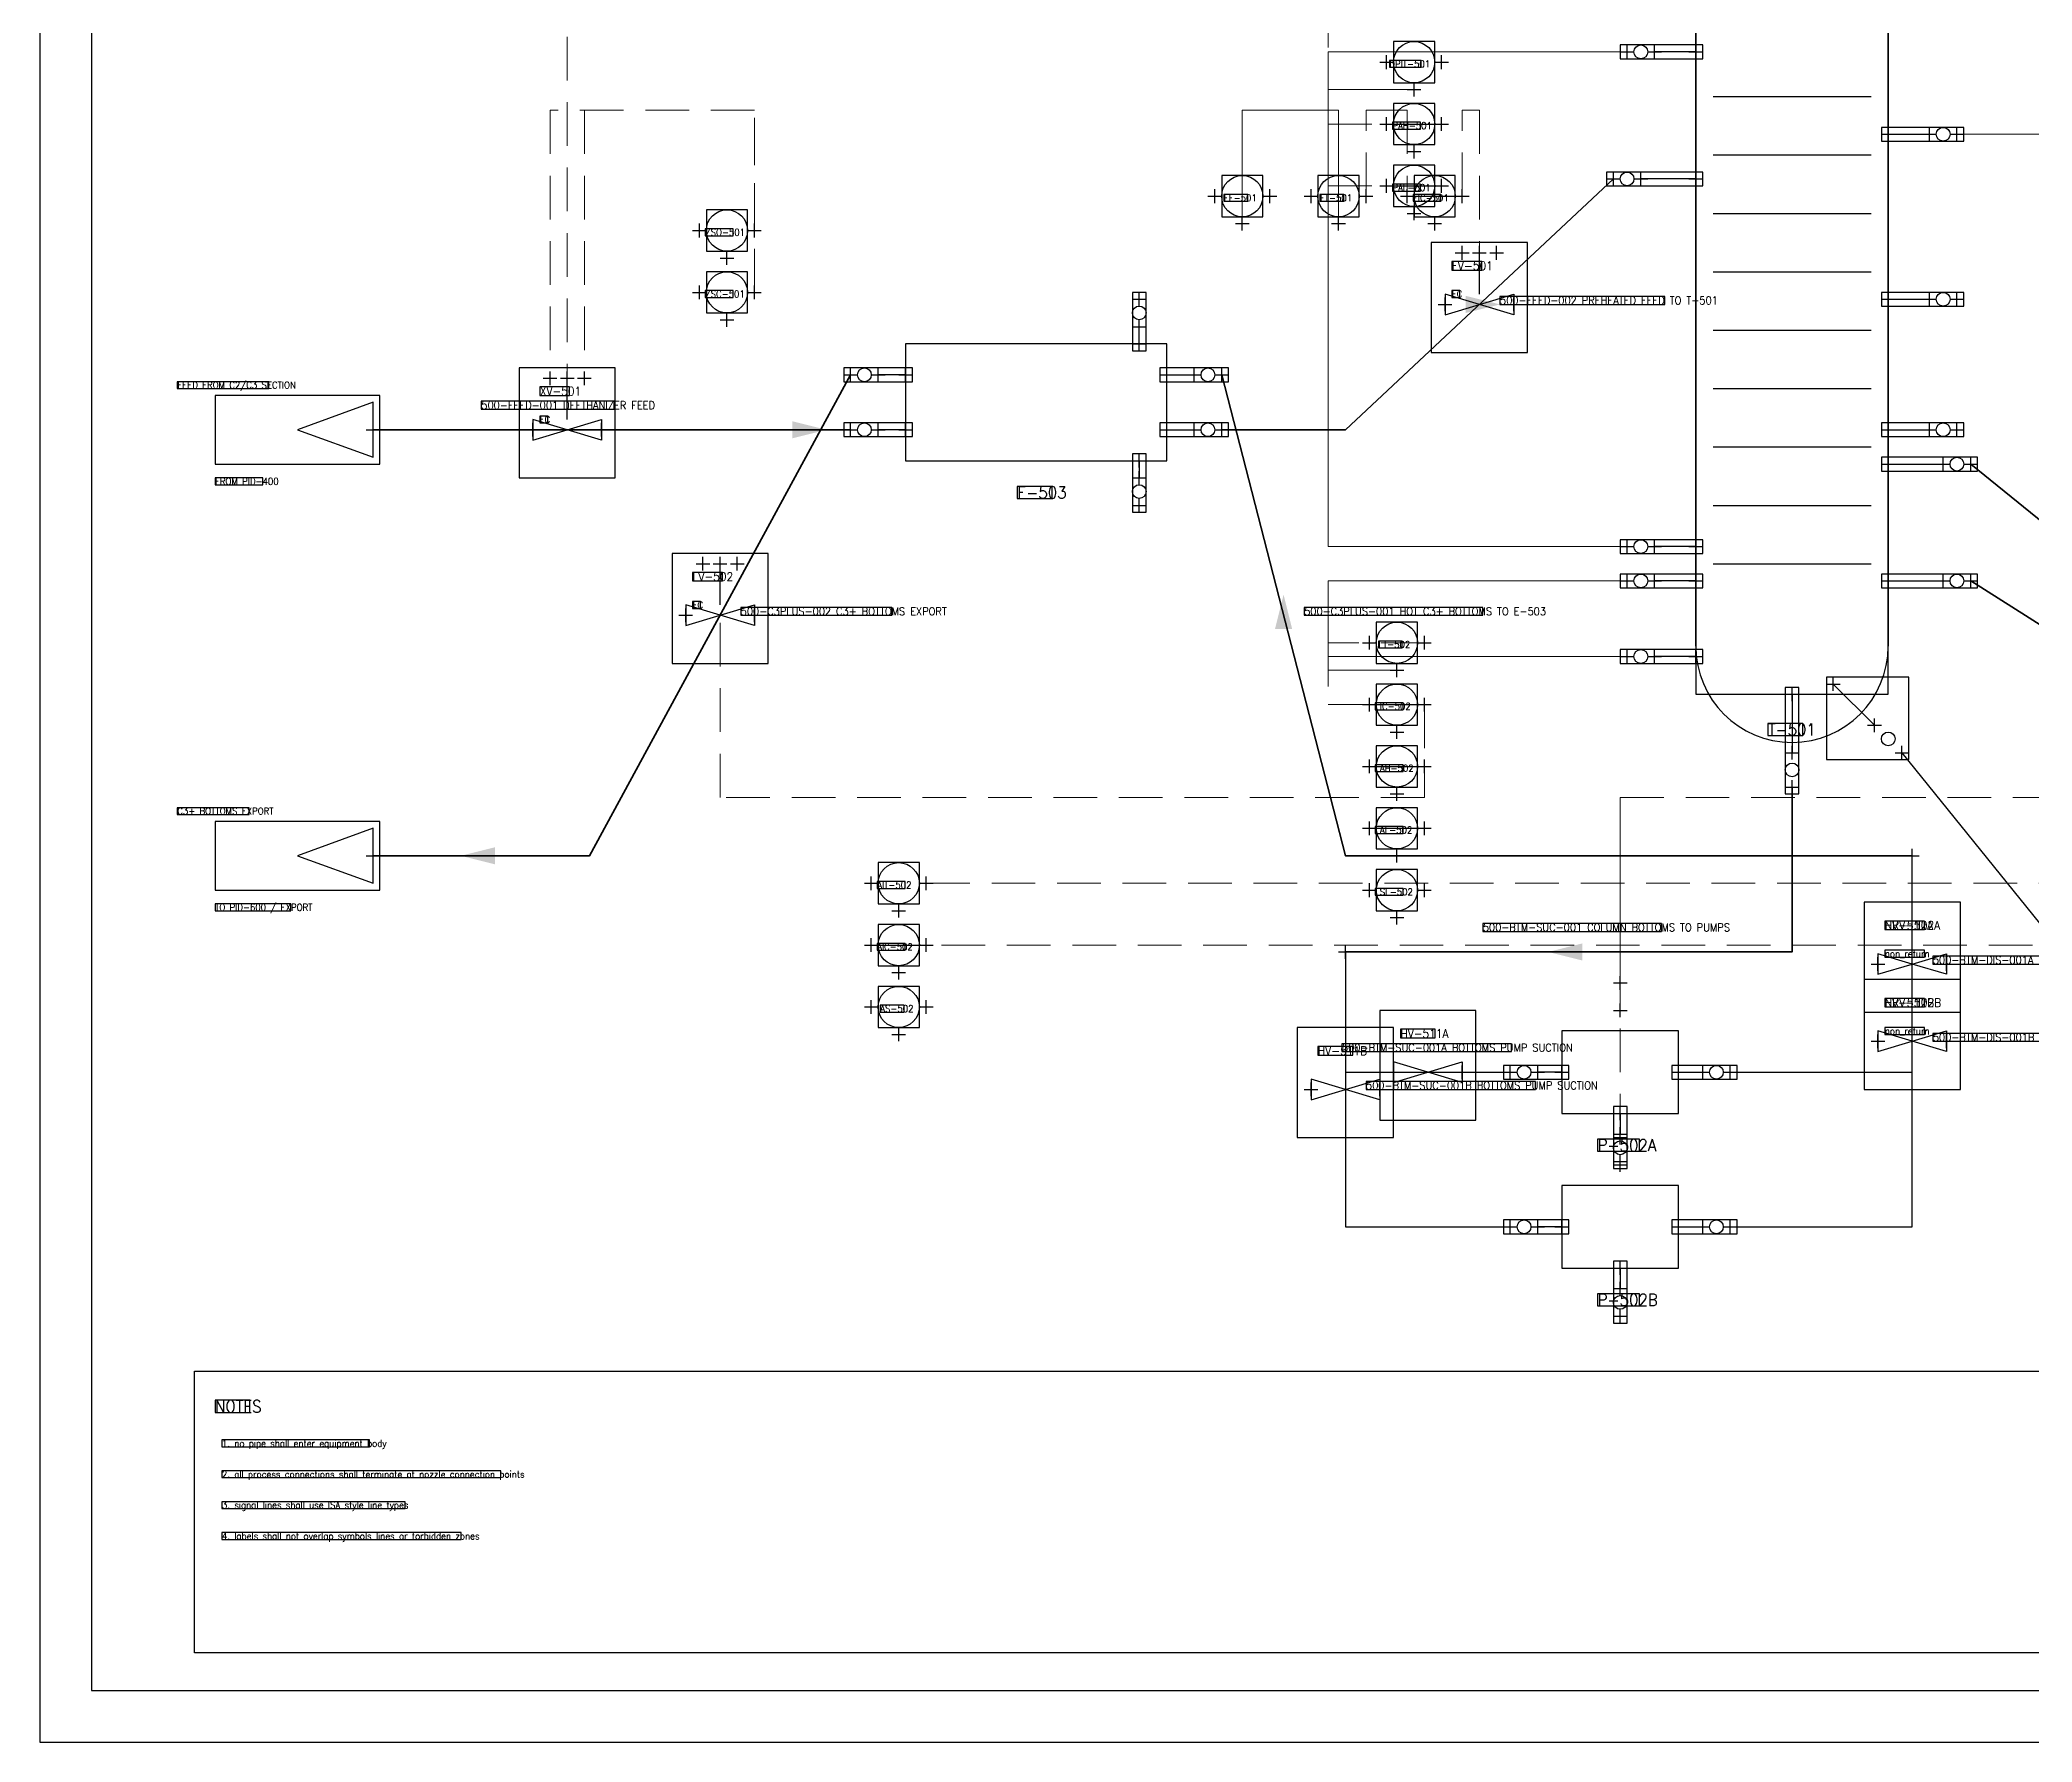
# Model space of a CAD drawing. Header units: metres. Extents: x 10 to 1179, y 10 to 831.
# Drawn here: x 10 to 590, y 10 to 506 of the extents above; entities that cross this region are included whole.
import ezdxf

# ---------------------------------------------------------------- set-up
doc = ezdxf.new("R2010")
doc.units = ezdxf.units.M
doc.linetypes.add('DASHED', pattern=[19.05, 12.7, -6.35])
for name, color, linetype in [('BORDER', 7, 'CONTINUOUS'), ('DRAIN', 8, 'CONTINUOUS'), ('EQUIPMENT', 4, 'CONTINUOUS'), ('IMPULSE_LINE', 2, 'CONTINUOUS'), ('INSTRUMENT', 6, 'CONTINUOUS'), ('NOZZLES', 1, 'CONTINUOUS'), ('OFFPAGE', 1, 'CONTINUOUS'), ('PROCESS', 1, 'CONTINUOUS'), ('QA_OVERLAY', 2, 'CONTINUOUS'), ('SIGNAL_ELECTRIC', 2, 'CONTINUOUS'), ('SIGNAL_PNEUMATIC', 2, 'CONTINUOUS'), ('SIGNAL_SIS', 2, 'CONTINUOUS'), ('SIGNAL_SOFTWARE', 2, 'CONTINUOUS'), ('TABLE', 8, 'CONTINUOUS'), ('TEXT', 7, 'CONTINUOUS'), ('VALVES', 1, 'CONTINUOUS')]:
    doc.layers.add(name, color=color, linetype=linetype)
doc.styles.get("Standard").update_dxf_attribs({"font": 'STANDARD'})

msp = doc.modelspace()

# ---------------------------------------------------------------- linework, layer by layer
at = {"layer": 'BORDER'}
for points in [[(10, 10), (1179, 10), (1179, 831), (10, 831), (10, 10)], [(25, 25), (1164, 25), (1164, 816), (25, 816), (25, 25)]]:
    msp.add_lwpolyline(points, dxfattribs=at)
at = {"layer": 'DRAIN', "lineweight": 25}
msp.add_lwpolyline([(552, 298), (720, 90), (1093, 90)], dxfattribs=at)
at = {"layer": 'EQUIPMENT'}
for p, q in [((497, 489), (543, 489)), ((497, 472), (543, 472)), ((497, 455), (543, 455)), ((497, 438), (543, 438)), ((497, 421), (543, 421)), ((497, 404), (543, 404)), ((497, 387), (543, 387)), ((497, 370), (543, 370)), ((497, 353), (543, 353))]:
    msp.add_line(p, q, dxfattribs=at)
msp.add_lwpolyline([(492, 329), (492, 531), (548, 531), (548, 329)], dxfattribs=at)
msp.add_arc((520, 329), 28, 180, 360, dxfattribs=at)
at = {"layer": 'IMPULSE_LINE', "linetype": 'CONTINUOUS', "lineweight": 18}
for points in [[(410, 491), (385, 491), (385, 502), (472, 502)], [(410, 491), (385, 491), (385, 358), (472, 358)], [(360, 452), (360, 485), (388, 485), (388, 452)], [(615, 427), (650, 427), (650, 478), (568, 478)], [(405, 322), (385, 322), (385, 348), (472, 348)], [(405, 322), (385, 322), (385, 326), (472, 326)]]:
    msp.add_lwpolyline(points, dxfattribs=at)
at = {"layer": 'INSTRUMENT'}
for p, q in [((404, 481), (416, 481)), ((404, 463), (416, 463)), ((410, 460), (422, 460)), ((429, 431.5), (429, 443.5)), ((163.5, 395), (163.5, 407)), ((208, 341), (208, 353)), ((399, 312), (411, 312)), ((399, 294), (411, 294)), ((399, 276), (411, 276)), ((254, 242), (266, 242))]:
    msp.add_line(p, q, dxfattribs=at)
for centre in [(410, 499), (410, 481), (360, 460), (388, 460), (410, 463), (416, 460), (210, 450), (210, 432), (405, 330), (405, 312), (405, 294), (405, 276), (260, 260), (405, 258), (260, 242), (260, 224)]:
    msp.add_circle(centre, 6, dxfattribs=at)
at = {"layer": 'NOZZLES'}
for p, q in [((470.2, 502), (473.8, 502)), ((472, 500.2), (472, 503.8)), ((566.2, 478), (569.8, 478)), ((568, 476.2), (568, 479.8)), ((466.2, 465), (469.8, 465)), ((468, 463.2), (468, 466.8)), ((328.2, 430), (331.8, 430)), ((330, 428.2), (330, 431.8)), ((566.2, 430), (569.8, 430)), ((568, 428.2), (568, 431.8)), ((244.2, 408), (247.8, 408)), ((246, 406.2), (246, 409.8)), ((352.2, 408), (355.8, 408)), ((354, 406.2), (354, 409.8)), ((244.2, 392), (247.8, 392)), ((246, 390.2), (246, 393.8)), ((352.2, 392), (355.8, 392)), ((354, 390.2), (354, 393.8)), ((566.2, 392), (569.8, 392)), ((568, 390.2), (568, 393.8)), ((572, 380.2), (572, 383.8)), ((570.2, 382), (573.8, 382)), ((330, 368.2), (330, 371.8)), ((328.2, 370), (331.8, 370)), ((472, 356.2), (472, 359.8)), ((470.2, 358), (473.8, 358)), ((470.2, 348), (473.8, 348)), ((472, 346.2), (472, 349.8)), ((570.2, 348), (573.8, 348)), ((572, 346.2), (572, 349.8)), ((470.2, 326), (473.8, 326)), ((472, 324.2), (472, 327.8)), ((550.2, 298), (553.8, 298)), ((552, 296.2), (552, 299.8)), ((518.2, 288), (521.8, 288)), ((520, 286.2), (520, 289.8)), ((436.2, 205), (439.8, 205)), ((438, 203.2), (438, 206.8)), ((500.2, 205), (503.8, 205)), ((502, 203.2), (502, 206.8)), ((470, 177.2), (470, 180.8)), ((468.2, 179), (471.8, 179)), ((436.2, 160), (439.8, 160)), ((438, 158.2), (438, 161.8)), ((500.2, 160), (503.8, 160)), ((502, 158.2), (502, 161.8)), ((468.2, 134), (471.8, 134)), ((470, 132.2), (470, 135.8))]:
    msp.add_line(p, q, dxfattribs=at)
at = {"layer": 'NOZZLES', "lineweight": 25}
for p, q in [((492, 502), (480, 502)), ((548, 478), (560, 478)), ((492, 465), (476, 465)), ((548, 430), (560, 430)), ((330, 417), (330, 422)), ((262, 408), (254, 408)), ((338, 408), (346, 408)), ((262, 392), (254, 392)), ((338, 392), (346, 392)), ((548, 392), (560, 392)), ((330, 383), (330, 378)), ((548, 382), (564, 382)), ((492, 358), (480, 358)), ((492, 348), (480, 348)), ((548, 348), (564, 348)), ((492, 326), (480, 326)), ((520, 315), (520, 298)), ((532, 318), (544, 306)), ((453, 205), (446, 205)), ((487, 205), (494, 205)), ((470, 193), (470, 187)), ((453, 160), (446, 160)), ((487, 160), (494, 160)), ((470, 148), (470, 142))]:
    msp.add_line(p, q, dxfattribs=at)
at = {"layer": 'NOZZLES'}
for centre in [(476, 502), (564, 478), (472, 465), (564, 430), (330, 426), (250, 408), (350, 408), (250, 392), (350, 392), (564, 392), (568, 382), (330, 374), (476, 358), (476, 348), (568, 348), (476, 326), (548, 302), (520, 293), (442, 205), (498, 205), (470, 183), (442, 160), (498, 160), (470, 138)]:
    msp.add_circle(centre, 2, dxfattribs=at)
at = {"layer": 'OFFPAGE'}
for points in [[(107, 400), (85, 392), (107, 384), (107, 400)], [(107, 276), (85, 268), (107, 260), (107, 276)]]:
    msp.add_lwpolyline(points, dxfattribs=at)
at = {"layer": 'PROCESS', "lineweight": 35}
for points in [[(354, 392), (390, 392), (468, 465)], [(246, 408), (170, 268), (107, 268)], [(555, 268), (390, 268), (354, 408)], [(107, 392), (220, 392), (246, 392)], [(640, 327), (572, 382)], [(572, 348), (640, 305)], [(520, 288), (520, 240), (390, 240)]]:
    msp.add_lwpolyline(points, dxfattribs=at)
at = {"layer": 'PROCESS', "lineweight": 25}
for points in [[(502, 205), (555, 205), (555, 268)], [(502, 160), (555, 160), (555, 268)], [(390, 240), (390, 205), (438, 205)], [(390, 240), (390, 160), (438, 160)]]:
    msp.add_lwpolyline(points, dxfattribs=at)
at = {"layer": 'PROCESS'}
for points in [[(435, 428.5), (425, 431), (425, 426)], [(239, 392), (229, 394.5), (229, 389.5)], [(372, 344), (369.5, 334), (374.5, 334)], [(132.5, 268), (142.5, 265.5), (142.5, 270.5)], [(449, 240), (459, 237.5), (459, 242.5)]]:
    msp.add_solid(points, dxfattribs=at)
at = {"layer": 'QA_OVERLAY'}
for p, q in [((400, 499), (404, 499)), ((402, 497), (402, 501)), ((416, 499), (420, 499)), ((416, 499), (420, 499)), ((418, 497), (418, 501)), ((418, 497), (418, 501)), ((470, 502), (474, 502)), ((470, 502), (474, 502)), ((472, 500), (472, 504)), ((472, 500), (472, 504)), ((478, 502), (482, 502)), ((480, 500), (480, 504)), ((490, 502), (494, 502)), ((492, 500), (492, 504)), ((410, 489), (410, 493)), ((408, 491), (412, 491)), ((402, 479), (402, 483)), ((418, 479), (418, 483)), ((418, 479), (418, 483)), ((400, 481), (404, 481)), ((416, 481), (420, 481)), ((416, 481), (420, 481)), ((546, 478), (550, 478)), ((548, 476), (548, 480)), ((558, 478), (562, 478)), ((560, 476), (560, 480)), ((566, 478), (570, 478)), ((566, 478), (570, 478)), ((568, 476), (568, 480)), ((568, 476), (568, 480)), ((408, 473), (412, 473)), ((410, 471), (410, 475)), ((402, 461), (402, 465)), ((418, 461), (418, 465)), ((418, 461), (418, 465)), ((466, 465), (470, 465)), ((466, 465), (470, 465)), ((468, 463), (468, 467)), ((468, 463), (468, 467)), ((474, 465), (478, 465)), ((476, 463), (476, 467)), ((490, 465), (494, 465)), ((492, 463), (492, 467)), ((350, 460), (354, 460)), ((352, 458), (352, 462)), ((366, 460), (370, 460)), ((366, 460), (370, 460)), ((368, 458), (368, 462)), ((368, 458), (368, 462)), ((378, 460), (382, 460)), ((380, 458), (380, 462)), ((394, 460), (398, 460)), ((394, 460), (398, 460)), ((396, 458), (396, 462)), ((396, 458), (396, 462)), ((400, 463), (404, 463)), ((406, 460), (410, 460)), ((408, 458), (408, 462)), ((416, 463), (420, 463)), ((416, 463), (420, 463)), ((422, 460), (426, 460)), ((422, 460), (426, 460)), ((424, 458), (424, 462)), ((424, 458), (424, 462)), ((360, 450), (360, 454)), ((388, 450), (388, 454)), ((408, 455), (412, 455)), ((410, 453), (410, 457)), ((416, 450), (416, 454)), ((200, 450), (204, 450)), ((202, 448), (202, 452)), ((216, 450), (220, 450)), ((216, 450), (220, 450)), ((218, 448), (218, 452)), ((218, 448), (218, 452)), ((358, 452), (362, 452)), ((386, 452), (390, 452)), ((414, 452), (418, 452)), ((208, 442), (212, 442)), ((210, 440), (210, 444)), ((422, 443.5), (426, 443.5)), ((424, 441.5), (424, 445.5)), ((427, 443.5), (431, 443.5)), ((427, 443.5), (431, 443.5)), ((429, 441.5), (429, 445.5)), ((429, 441.5), (429, 445.5)), ((432, 443.5), (436, 443.5)), ((434, 441.5), (434, 445.5)), ((200, 432), (204, 432)), ((202, 430), (202, 434)), ((216, 432), (220, 432)), ((216, 432), (220, 432)), ((218, 430), (218, 434)), ((218, 430), (218, 434)), ((328, 430), (332, 430)), ((328, 430), (332, 430)), ((330, 428), (330, 432)), ((330, 428), (330, 432)), ((419, 426.5), (419, 430.5)), ((439, 426.5), (439, 430.5)), ((546, 430), (550, 430)), ((548, 428), (548, 432)), ((558, 430), (562, 430)), ((560, 428), (560, 432)), ((566, 430), (570, 430)), ((566, 430), (570, 430)), ((568, 428), (568, 432)), ((568, 428), (568, 432)), ((208, 424), (212, 424)), ((210, 422), (210, 426)), ((330, 420), (330, 424)), ((330, 420), (330, 424)), ((417, 428.5), (421, 428.5)), ((437, 428.5), (441, 428.5)), ((328, 422), (332, 422)), ((328, 422), (332, 422)), ((330, 415), (330, 419)), ((328, 417), (332, 417)), ((156.5, 407), (160.5, 407)), ((158.5, 405), (158.5, 409)), ((161.5, 407), (165.5, 407)), ((161.5, 407), (165.5, 407)), ((163.5, 405), (163.5, 409)), ((163.5, 405), (163.5, 409)), ((166.5, 407), (170.5, 407)), ((168.5, 405), (168.5, 409)), ((244, 408), (248, 408)), ((244, 408), (248, 408)), ((246, 406), (246, 410)), ((246, 406), (246, 410)), ((252, 408), (256, 408)), ((252, 408), (256, 408)), ((254, 406), (254, 410)), ((254, 406), (254, 410)), ((260, 408), (264, 408)), ((262, 406), (262, 410)), ((336, 408), (340, 408)), ((338, 406), (338, 410)), ((344, 408), (348, 408)), ((344, 408), (348, 408)), ((346, 406), (346, 410)), ((346, 406), (346, 410)), ((352, 408), (356, 408)), ((352, 408), (356, 408)), ((354, 406), (354, 410)), ((354, 406), (354, 410)), ((105, 392), (109, 392)), ((105, 392), (109, 392)), ((107, 390), (107, 394)), ((107, 390), (107, 394)), ((151.5, 392), (155.5, 392)), ((153.5, 390), (153.5, 394)), ((171.5, 392), (175.5, 392)), ((173.5, 390), (173.5, 394)), ((244, 392), (248, 392)), ((244, 392), (248, 392)), ((246, 390), (246, 394)), ((246, 390), (246, 394)), ((252, 392), (256, 392)), ((252, 392), (256, 392)), ((254, 390), (254, 394)), ((254, 390), (254, 394)), ((260, 392), (264, 392)), ((262, 390), (262, 394)), ((336, 392), (340, 392)), ((338, 390), (338, 394)), ((344, 392), (348, 392)), ((344, 392), (348, 392)), ((346, 390), (346, 394)), ((346, 390), (346, 394)), ((352, 392), (356, 392)), ((352, 392), (356, 392)), ((354, 390), (354, 394)), ((354, 390), (354, 394)), ((546, 392), (550, 392)), ((548, 390), (548, 394)), ((558, 392), (562, 392)), ((560, 390), (560, 394)), ((566, 392), (570, 392)), ((566, 392), (570, 392)), ((568, 390), (568, 394)), ((568, 390), (568, 394)), ((328, 383), (332, 383)), ((330, 381), (330, 385)), ((548, 380), (548, 384)), ((564, 380), (564, 384)), ((572, 380), (572, 384)), ((572, 380), (572, 384)), ((328, 378), (332, 378)), ((328, 378), (332, 378)), ((330, 376), (330, 380)), ((330, 376), (330, 380)), ((546, 382), (550, 382)), ((562, 382), (566, 382)), ((570, 382), (574, 382)), ((570, 382), (574, 382)), ((330, 368), (330, 372)), ((330, 368), (330, 372)), ((328, 370), (332, 370)), ((328, 370), (332, 370)), ((472, 356), (472, 360)), ((472, 356), (472, 360)), ((480, 356), (480, 360)), ((492, 356), (492, 360)), ((203, 351), (203, 355)), ((208, 351), (208, 355)), ((208, 351), (208, 355)), ((213, 351), (213, 355)), ((470, 358), (474, 358)), ((470, 358), (474, 358)), ((478, 358), (482, 358)), ((490, 358), (494, 358)), ((201, 353), (205, 353)), ((206, 353), (210, 353)), ((206, 353), (210, 353)), ((211, 353), (215, 353)), ((470, 348), (474, 348)), ((470, 348), (474, 348)), ((472, 346), (472, 350)), ((472, 346), (472, 350)), ((478, 348), (482, 348)), ((480, 346), (480, 350)), ((490, 348), (494, 348)), ((492, 346), (492, 350)), ((546, 348), (550, 348)), ((548, 346), (548, 350)), ((562, 348), (566, 348)), ((564, 346), (564, 350)), ((570, 348), (574, 348)), ((570, 348), (574, 348)), ((572, 346), (572, 350)), ((572, 346), (572, 350)), ((196, 338), (200, 338)), ((198, 336), (198, 340)), ((216, 338), (220, 338)), ((218, 336), (218, 340)), ((397, 328), (397, 332)), ((413, 328), (413, 332)), ((413, 328), (413, 332)), ((395, 330), (399, 330)), ((411, 330), (415, 330)), ((411, 330), (415, 330)), ((470, 326), (474, 326)), ((470, 326), (474, 326)), ((472, 324), (472, 328)), ((472, 324), (472, 328)), ((478, 326), (482, 326)), ((480, 324), (480, 328)), ((490, 326), (494, 326)), ((492, 324), (492, 328)), ((403, 322), (407, 322)), ((405, 320), (405, 324)), ((532, 316), (532, 320)), ((397, 310), (397, 314)), ((413, 310), (413, 314)), ((413, 310), (413, 314)), ((518, 315), (522, 315)), ((520, 313), (520, 317)), ((530, 318), (534, 318)), ((395, 312), (399, 312)), ((411, 312), (415, 312)), ((411, 312), (415, 312)), ((544, 304), (544, 308)), ((403, 304), (407, 304)), ((405, 302), (405, 306)), ((542, 306), (546, 306)), ((397, 292), (397, 296)), ((413, 292), (413, 296)), ((413, 292), (413, 296)), ((518, 298), (522, 298)), ((520, 296), (520, 300)), ((550, 298), (554, 298)), ((550, 298), (554, 298)), ((552, 296), (552, 300)), ((552, 296), (552, 300)), ((395, 294), (399, 294)), ((411, 294), (415, 294)), ((411, 294), (415, 294)), ((520, 286), (520, 290)), ((520, 286), (520, 290)), ((403, 286), (407, 286)), ((405, 284), (405, 288)), ((518, 288), (522, 288)), ((518, 288), (522, 288)), ((395, 276), (399, 276)), ((397, 274), (397, 278)), ((411, 276), (415, 276)), ((411, 276), (415, 276)), ((413, 274), (413, 278)), ((413, 274), (413, 278)), ((105, 268), (109, 268)), ((105, 268), (109, 268)), ((107, 266), (107, 270)), ((107, 266), (107, 270)), ((403, 268), (407, 268)), ((405, 266), (405, 270)), ((553, 268), (557, 268)), ((555, 266), (555, 270)), ((252, 258), (252, 262)), ((268, 258), (268, 262)), ((268, 258), (268, 262)), ((250, 260), (254, 260)), ((266, 260), (270, 260)), ((266, 260), (270, 260)), ((395, 258), (399, 258)), ((397, 256), (397, 260)), ((411, 258), (415, 258)), ((411, 258), (415, 258)), ((413, 256), (413, 260)), ((413, 256), (413, 260)), ((258, 252), (262, 252)), ((260, 250), (260, 254)), ((403, 250), (407, 250)), ((405, 248), (405, 252)), ((252, 240), (252, 244)), ((268, 240), (268, 244)), ((268, 240), (268, 244)), ((250, 242), (254, 242)), ((266, 242), (270, 242)), ((266, 242), (270, 242)), ((388, 240), (392, 240)), ((390, 238), (390, 242)), ((545, 234.5), (545, 238.5)), ((545, 234.5), (545, 238.5)), ((565, 234.5), (565, 238.5)), ((565, 234.5), (565, 238.5)), ((258, 234), (262, 234)), ((260, 232), (260, 236)), ((470, 229), (470, 233)), ((543, 236.5), (547, 236.5)), ((543, 236.5), (547, 236.5)), ((563, 236.5), (567, 236.5)), ((563, 236.5), (567, 236.5)), ((468, 231), (472, 231)), ((250, 224), (254, 224)), ((252, 222), (252, 226)), ((266, 224), (270, 224)), ((266, 224), (270, 224)), ((268, 222), (268, 226)), ((268, 222), (268, 226)), ((468, 223), (472, 223)), ((470, 221), (470, 225)), ((258, 216), (262, 216)), ((260, 214), (260, 218)), ((545, 212), (545, 216)), ((545, 212), (545, 216)), ((565, 212), (565, 216)), ((565, 212), (565, 216)), ((543, 214), (547, 214)), ((543, 214), (547, 214)), ((563, 214), (567, 214)), ((563, 214), (567, 214)), ((402, 205), (406, 205)), ((404, 203), (404, 207)), ((422, 205), (426, 205)), ((424, 203), (424, 207)), ((436, 205), (440, 205)), ((436, 205), (440, 205)), ((438, 203), (438, 207)), ((438, 203), (438, 207)), ((444, 205), (448, 205)), ((444, 205), (448, 205)), ((446, 203), (446, 207)), ((446, 203), (446, 207)), ((451, 205), (455, 205)), ((453, 203), (453, 207)), ((485, 205), (489, 205)), ((487, 203), (487, 207)), ((492, 205), (496, 205)), ((492, 205), (496, 205)), ((494, 203), (494, 207)), ((494, 203), (494, 207)), ((500, 205), (504, 205)), ((500, 205), (504, 205)), ((502, 203), (502, 207)), ((502, 203), (502, 207)), ((378, 200), (382, 200)), ((380, 198), (380, 202)), ((398, 200), (402, 200)), ((400, 198), (400, 202)), ((468, 193), (472, 193)), ((470, 191), (470, 195)), ((468, 187), (472, 187)), ((468, 187), (472, 187)), ((468, 186), (472, 186)), ((470, 185), (470, 189)), ((470, 185), (470, 189)), ((470, 184), (470, 188)), ((470, 177), (470, 181)), ((470, 177), (470, 181)), ((470, 176), (470, 180)), ((468, 179), (472, 179)), ((468, 179), (472, 179)), ((468, 178), (472, 178)), ((436, 160), (440, 160)), ((436, 160), (440, 160)), ((438, 158), (438, 162)), ((438, 158), (438, 162)), ((444, 160), (448, 160)), ((444, 160), (448, 160)), ((446, 158), (446, 162)), ((446, 158), (446, 162)), ((451, 160), (455, 160)), ((453, 158), (453, 162)), ((485, 160), (489, 160)), ((487, 158), (487, 162)), ((492, 160), (496, 160)), ((492, 160), (496, 160)), ((494, 158), (494, 162)), ((494, 158), (494, 162)), ((500, 160), (504, 160)), ((500, 160), (504, 160)), ((502, 158), (502, 162)), ((502, 158), (502, 162)), ((468, 148), (472, 148)), ((470, 146), (470, 150)), ((468, 142), (472, 142)), ((468, 142), (472, 142)), ((470, 140), (470, 144)), ((470, 140), (470, 144)), ((468, 134), (472, 134)), ((468, 134), (472, 134)), ((470, 132), (470, 136)), ((470, 132), (470, 136))]:
    msp.add_line(p, q, dxfattribs=at)
for points in [[(492, 315), (548, 315), (548, 545), (492, 545), (492, 315)], [(492, 315), (548, 315), (548, 545), (492, 545), (492, 315)], [(404, 493), (416, 493), (416, 505), (404, 505), (404, 493)], [(402.8, 497.5), (412.08, 497.5), (412.08, 499.5), (402.8, 499.5), (402.8, 497.5)], [(470, 500), (494, 500), (494, 504), (470, 504), (470, 500)], [(403.7, 479.5), (411.82, 479.5), (411.82, 481.5), (403.7, 481.5), (403.7, 479.5)], [(404, 475), (416, 475), (416, 487), (404, 487), (404, 475)], [(546, 476), (570, 476), (570, 480), (546, 480), (546, 476)], [(354, 454), (366, 454), (366, 466), (354, 466), (354, 454)], [(382, 454), (394, 454), (394, 466), (382, 466), (382, 454)], [(404, 457), (416, 457), (416, 469), (404, 469), (404, 457)], [(410, 454), (422, 454), (422, 466), (410, 466), (410, 454)], [(466, 463), (494, 463), (494, 467), (466, 467), (466, 463)], [(354.6, 458.5), (361.56, 458.5), (361.56, 460.5), (354.6, 460.5), (354.6, 458.5)], [(382.6, 458.5), (389.56, 458.5), (389.56, 460.5), (382.6, 460.5), (382.6, 458.5)], [(403.7, 461.5), (411.82, 461.5), (411.82, 463.5), (403.7, 463.5), (403.7, 461.5)], [(409.7, 458.5), (417.82, 458.5), (417.82, 460.5), (409.7, 460.5), (409.7, 458.5)], [(204, 444), (216, 444), (216, 456), (204, 456), (204, 444)], [(203.7, 448.5), (211.82, 448.5), (211.82, 450.5), (203.7, 450.5), (203.7, 448.5)], [(415, 414.5), (443, 414.5), (443, 446.5), (415, 446.5), (415, 414.5)], [(421, 438.5), (429.7, 438.5), (429.7, 441), (421, 441), (421, 438.5)], [(204, 426), (216, 426), (216, 438), (204, 438), (204, 426)], [(203.7, 430.5), (211.82, 430.5), (211.82, 432.5), (203.7, 432.5), (203.7, 430.5)], [(328, 415), (332, 415), (332, 432), (328, 432), (328, 415)], [(421, 430.5), (423.32, 430.5), (423.32, 432.5), (421, 432.5), (421, 430.5)], [(435, 428.5), (483.02, 428.5), (483.02, 430.8), (435, 430.8), (435, 428.5)], [(546, 428), (570, 428), (570, 432), (546, 432), (546, 428)], [(262, 383), (338, 383), (338, 417), (262, 417), (262, 383)], [(50, 404), (76.68, 404), (76.68, 406), (50, 406), (50, 404)], [(149.5, 378), (177.5, 378), (177.5, 410), (149.5, 410), (149.5, 378)], [(244, 406), (264, 406), (264, 410), (244, 410), (244, 406)], [(336, 406), (356, 406), (356, 410), (336, 410), (336, 406)], [(61, 382), (109, 382), (109, 402), (61, 402), (61, 382)], [(138.5, 398), (177.19, 398), (177.19, 400.3), (138.5, 400.3), (138.5, 398)], [(155.5, 402), (164.2, 402), (164.2, 404.5), (155.5, 404.5), (155.5, 402)], [(155.5, 394), (157.82, 394), (157.82, 396), (155.5, 396), (155.5, 394)], [(244, 390), (264, 390), (264, 394), (244, 394), (244, 390)], [(336, 390), (356, 390), (356, 394), (336, 394), (336, 390)], [(546, 390), (570, 390), (570, 394), (546, 394), (546, 390)], [(328, 368), (332, 368), (332, 385), (328, 385), (328, 368)], [(546, 380), (574, 380), (574, 384), (546, 384), (546, 380)], [(61, 376), (74.92, 376), (74.92, 378), (61, 378), (61, 376)], [(294.5, 372), (304.65, 372), (304.65, 375.5), (294.5, 375.5), (294.5, 372)], [(470, 356), (494, 356), (494, 360), (470, 360), (470, 356)], [(194, 324), (222, 324), (222, 356), (194, 356), (194, 324)], [(200, 348), (208.7, 348), (208.7, 350.5), (200, 350.5), (200, 348)], [(470, 346), (494, 346), (494, 350), (470, 350), (470, 346)], [(546, 346), (574, 346), (574, 350), (546, 350), (546, 346)], [(200, 340), (202.32, 340), (202.32, 342), (200, 342), (200, 340)], [(214, 338), (258.02, 338), (258.02, 340.3), (214, 340.3), (214, 338)], [(378, 338), (430.03, 338), (430.03, 340.3), (378, 340.3), (378, 338)], [(399, 324), (411, 324), (411, 336), (399, 336), (399, 324)], [(399.6, 328.5), (406.56, 328.5), (406.56, 330.5), (399.6, 330.5), (399.6, 328.5)], [(470, 324), (494, 324), (494, 328), (470, 328), (470, 324)], [(530, 296), (554, 296), (554, 320), (530, 320), (530, 296)], [(399, 306), (411, 306), (411, 318), (399, 318), (399, 306)], [(518, 286), (522, 286), (522, 317), (518, 317), (518, 286)], [(398.7, 310.5), (406.82, 310.5), (406.82, 312.5), (398.7, 312.5), (398.7, 310.5)], [(513, 303), (523.15, 303), (523.15, 306.5), (513, 306.5), (513, 303)], [(399, 288), (411, 288), (411, 300), (399, 300), (399, 288)], [(398.7, 292.5), (406.82, 292.5), (406.82, 294.5), (398.7, 294.5), (398.7, 292.5)], [(50, 280), (70.88, 280), (70.88, 282), (50, 282), (50, 280)], [(399, 270), (411, 270), (411, 282), (399, 282), (399, 270)], [(61, 258), (109, 258), (109, 278), (61, 278), (61, 258)], [(398.7, 274.5), (406.82, 274.5), (406.82, 276.5), (398.7, 276.5), (398.7, 274.5)], [(254, 254), (266, 254), (266, 266), (254, 266), (254, 254)], [(399, 252), (411, 252), (411, 264), (399, 264), (399, 252)], [(253.7, 258.5), (261.82, 258.5), (261.82, 260.5), (253.7, 260.5), (253.7, 258.5)], [(398.7, 256.5), (406.82, 256.5), (406.82, 258.5), (398.7, 258.5), (398.7, 256.5)], [(61, 252), (83.04, 252), (83.04, 254), (61, 254), (61, 252)], [(541, 222.5), (569, 222.5), (569, 254.5), (541, 254.5), (541, 222.5)], [(541, 222.5), (569, 222.5), (569, 254.5), (541, 254.5), (541, 222.5)], [(254, 236), (266, 236), (266, 248), (254, 248), (254, 236)], [(430, 246), (482.03, 246), (482.03, 248.3), (430, 248.3), (430, 246)], [(547, 246.5), (558.6, 246.5), (558.6, 249), (547, 249), (547, 246.5)], [(547, 246.5), (557.15, 246.5), (557.15, 249), (547, 249), (547, 246.5)], [(253.7, 240.5), (261.82, 240.5), (261.82, 242.5), (253.7, 242.5), (253.7, 240.5)], [(547, 238.5), (558.6, 238.5), (558.6, 240.5), (547, 240.5), (547, 238.5)], [(561, 236.5), (613.03, 236.5), (613.03, 238.8), (561, 238.8), (561, 236.5)], [(541, 200), (569, 200), (569, 232), (541, 232), (541, 200)], [(541, 200), (569, 200), (569, 232), (541, 232), (541, 200)], [(254, 218), (266, 218), (266, 230), (254, 230), (254, 218)], [(547, 224), (558.6, 224), (558.6, 226.5), (547, 226.5), (547, 224)], [(547, 224), (557.15, 224), (557.15, 226.5), (547, 226.5), (547, 224)], [(254.6, 222.5), (261.56, 222.5), (261.56, 224.5), (254.6, 224.5), (254.6, 222.5)], [(400, 191), (428, 191), (428, 223), (400, 223), (400, 191)], [(376, 186), (404, 186), (404, 218), (376, 218), (376, 186)], [(406, 215), (416.15, 215), (416.15, 217.5), (406, 217.5), (406, 215)], [(453, 193), (487, 193), (487, 217), (453, 217), (453, 193)], [(547, 216), (558.6, 216), (558.6, 218), (547, 218), (547, 216)], [(561, 214), (613.03, 214), (613.03, 216.3), (561, 216.3), (561, 214)], [(382, 210), (392.15, 210), (392.15, 212.5), (382, 212.5), (382, 210)], [(389, 211), (438.36, 211), (438.36, 213.3), (389, 213.3), (389, 211)], [(436, 203), (455, 203), (455, 207), (436, 207), (436, 203)], [(485, 203), (504, 203), (504, 207), (485, 207), (485, 203)], [(396, 200), (445.36, 200), (445.36, 202.3), (396, 202.3), (396, 200)], [(468, 177), (472, 177), (472, 195), (468, 195), (468, 177)], [(463.4, 182), (475.58, 182), (475.58, 185.5), (463.4, 185.5), (463.4, 182)], [(453, 148), (487, 148), (487, 172), (453, 172), (453, 148)], [(436, 158), (455, 158), (455, 162), (436, 162), (436, 158)], [(485, 158), (504, 158), (504, 162), (485, 162), (485, 158)], [(468, 132), (472, 132), (472, 150), (468, 150), (468, 132)], [(463.4, 137), (475.58, 137), (475.58, 140.5), (463.4, 140.5), (463.4, 137)], [(61, 106), (71.15, 106), (71.15, 109.5), (61, 109.5), (61, 106)], [(63, 96), (105.92, 96), (105.92, 98), (63, 98), (63, 96)], [(63, 87), (144.2, 87), (144.2, 89), (63, 89), (63, 87)], [(63, 78), (116.36, 78), (116.36, 80), (63, 80), (63, 78)], [(63, 69), (132.6, 69), (132.6, 71), (63, 71), (63, 69)]]:
    msp.add_lwpolyline(points, dxfattribs=at)
at = {"layer": 'SIGNAL_ELECTRIC', "linetype": 'DASHED', "lineweight": 18}
for points in [[(218, 450), (218, 485), (158.5, 485), (158.5, 407)], [(218, 432), (218, 485), (168.5, 485), (168.5, 407)], [(396, 460), (396, 485), (408, 485), (408, 460)], [(413, 330), (385, 330), (385, 312), (397, 312)], [(470, 231), (470, 285), (758, 285), (758, 180)], [(470, 186), (470, 285), (786, 285), (786, 180)], [(268, 260), (990, 260), (990, 242), (252, 242)]]:
    msp.add_lwpolyline(points, dxfattribs=at)
at = {"layer": 'SIGNAL_PNEUMATIC', "linetype": 'DASHED', "lineweight": 18}
for points in [[(424, 460), (424, 485), (429, 485), (429, 443.5)], [(413, 312), (413, 285), (208, 285), (208, 353)]]:
    msp.add_lwpolyline(points, dxfattribs=at)
at = {"layer": 'SIGNAL_SIS', "linetype": 'DASHED', "lineweight": 18}
msp.add_lwpolyline([(576, 710), (576, 735), (163.5, 735), (163.5, 407)], dxfattribs=at)
at = {"layer": 'SIGNAL_SOFTWARE', "linetype": 'DASHED', "lineweight": 18}
for points in [[(418, 535), (385, 535), (385, 481), (402, 481)], [(418, 535), (385, 535), (385, 463), (402, 463)]]:
    msp.add_lwpolyline(points, dxfattribs=at)
at = {"layer": 'TABLE'}
msp.add_lwpolyline([(55, 118), (615, 118), (615, 36), (55, 36), (55, 118)], dxfattribs=at)
at = {"layer": 'VALVES'}
for points in [[(419, 425.5), (429, 428.5), (419, 431.5), (419, 425.5)], [(439, 425.5), (429, 428.5), (439, 431.5), (439, 425.5)], [(153.5, 389), (163.5, 392), (153.5, 395), (153.5, 389)], [(173.5, 389), (163.5, 392), (173.5, 395), (173.5, 389)], [(198, 335), (208, 338), (198, 341), (198, 335)], [(218, 335), (208, 338), (218, 341), (218, 335)], [(545, 233.5), (555, 236.5), (545, 239.5), (545, 233.5)], [(545, 233.5), (555, 236.5), (545, 239.5), (545, 233.5)], [(565, 233.5), (555, 236.5), (565, 239.5), (565, 233.5)], [(565, 233.5), (555, 236.5), (565, 239.5), (565, 233.5)], [(545, 211), (555, 214), (545, 217), (545, 211)], [(545, 211), (555, 214), (545, 217), (545, 211)], [(565, 211), (555, 214), (565, 217), (565, 211)], [(565, 211), (555, 214), (565, 217), (565, 211)], [(380, 197), (390, 200), (380, 203), (380, 197)], [(400, 197), (390, 200), (400, 203), (400, 197)], [(404, 202), (414, 205), (404, 208), (404, 202)], [(424, 202), (414, 205), (424, 208), (424, 202)]]:
    msp.add_lwpolyline(points, dxfattribs=at)

# ---------------------------------------------------------------- texts
at = {"layer": 'TEXT'}
for s, height, p in [('DPIT-501', 2, (402.8, 497.5)), ('PAH-501', 2, (403.7, 479.5)), ('FE-501', 2, (354.6, 458.5)), ('FT-501', 2, (382.6, 458.5)), ('PAL-501', 2, (403.7, 461.5)), ('FIC-501', 2, (409.7, 458.5)), ('ZSO-501', 2, (203.7, 448.5)), ('FV-501', 2.5, (421, 438.5)), ('ZSC-501', 2, (203.7, 430.5)), ('FC', 2, (421, 430.5)), ('500-FEED-002 PREHEATED FEED TO T-501', 2.3, (435, 428.5)), ('FEED FROM C2/C3 SECTION', 2, (50, 404)), ('500-FEED-001 DEETHANIZER FEED', 2.3, (138.5, 398)), ('XV-501', 2.5, (155.5, 402)), ('FC', 2, (155.5, 394)), ('FROM PID-400', 2, (61, 376)), ('E-503', 3.5, (294.5, 372)), ('LV-502', 2.5, (200, 348)), ('FC', 2, (200, 340)), ('500-C3PLUS-002 C3+ BOTTOMS EXPORT', 2.3, (214, 338)), ('500-C3PLUS-001 HOT C3+ BOTTOMS TO E-503', 2.3, (378, 338)), ('LT-502', 2, (399.6, 328.5)), ('LIC-502', 2, (398.7, 310.5)), ('T-501', 3.5, (513, 303)), ('LAH-502', 2, (398.7, 292.5)), ('C3+ BOTTOMS EXPORT', 2, (50, 280)), ('LAL-502', 2, (398.7, 274.5)), ('AIT-502', 2, (253.7, 258.5)), ('LSL-502', 2, (398.7, 256.5)), ('TO PID-600 / EXPORT', 2, (61, 252)), ('500-BTM-SUC-001 COLUMN BOTTOMS TO PUMPS', 2.3, (430, 246)), ('NRV-502A', 2.5, (547, 246.5)), ('HV-512A', 2.5, (547, 246.5)), ('AIC-502', 2, (253.7, 240.5)), ('non_return', 2, (547, 238.5)), ('500-BTM-DIS-001A BOTTOMS PUMP DISCHARGE', 2.3, (561, 236.5)), ('NRV-502B', 2.5, (547, 224)), ('HV-512B', 2.5, (547, 224)), ('AS-502', 2, (254.6, 222.5)), ('HV-511A', 2.5, (406, 215)), ('non_return', 2, (547, 216)), ('500-BTM-DIS-001B BOTTOMS PUMP DISCHARGE', 2.3, (561, 214)), ('HV-511B', 2.5, (382, 210)), ('500-BTM-SUC-001A BOTTOMS PUMP SUCTION', 2.3, (389, 211)), ('500-BTM-SUC-001B BOTTOMS PUMP SUCTION', 2.3, (396, 200)), ('P-502A', 3.5, (463.4, 182)), ('P-502B', 3.5, (463.4, 137)), ('NOTES', 3.5, (61, 106)), ('1. no pipe shall enter equipment body', 2, (63, 96)), ('2. all process connections shall terminate at nozzle connection points', 2, (63, 87)), ('3. signal lines shall use ISA style line types', 2, (63, 78)), ('4. labels shall not overlap symbols lines or forbidden zones', 2, (63, 69))]:
    msp.add_text(s, height=height, dxfattribs=at).set_placement(p)

doc.saveas('drawing.dxf')
